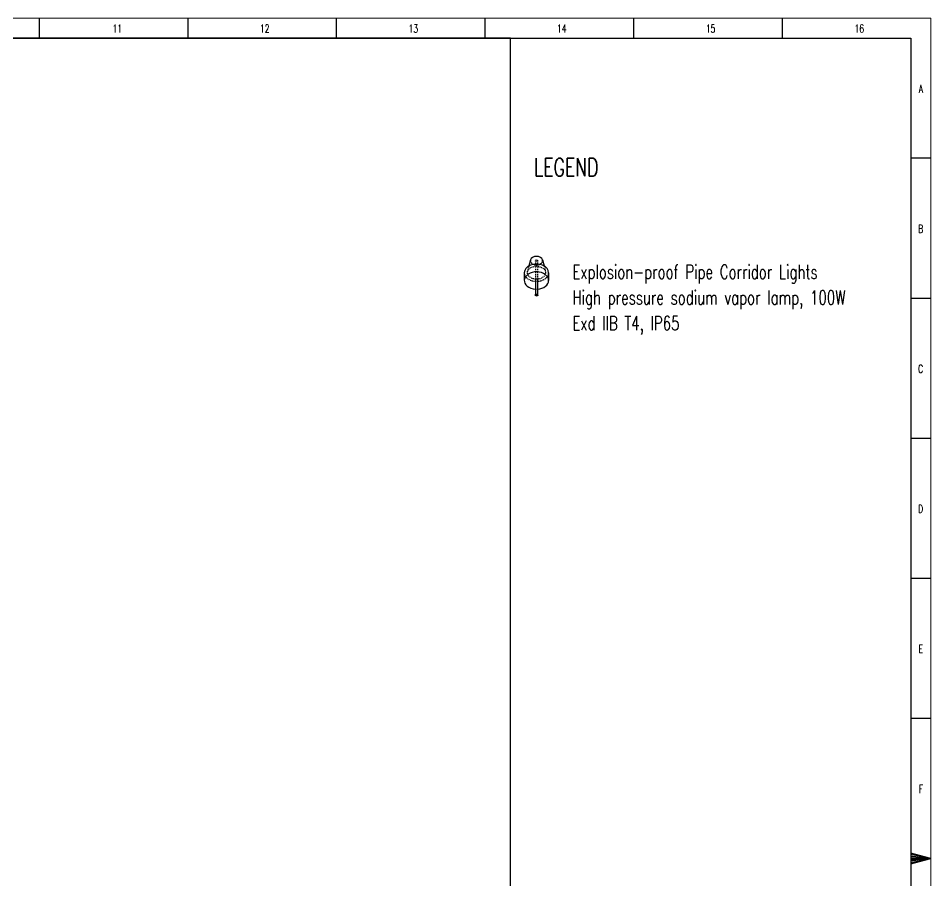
# Model space of a CAD drawing. Header units: inches. Extents: x 295136 to 296247, y 2627183 to 2627409.
# Drawn here: x 296124.4 to 296246.8, y 2627293.2 to 2627409 of the extents above; entities that cross this region are included whole.
import ezdxf
from ezdxf.enums import TextEntityAlignment as Align

# ---------------------------------------------------------------- set-up
doc = ezdxf.new("R2010")
doc.units = ezdxf.units.IN
doc.header["$MEASUREMENT"] = 0
doc.linetypes.add('CABLEROUTEPROGRESSUNIT-EMBED 1_DWG$0$HIDDEN2', pattern=[0.1875, 0.125, -0.0625])
doc.layers.add('TEG BORDER', color=7, linetype='Continuous')
doc.layers.add('照明平面设备层', color=1, linetype='Continuous')
doc.styles.add('HZTXT', font='txt_qlt.shx', dxfattribs={"width": 0.7, "bigfont": 'hztxt.shx'})
doc.styles.add('TEG BORDER', font='txt_qlt.shx', dxfattribs={"width": 0.7, "bigfont": 'hztxt.shx'})

# ---------------------------------------------------------------- blocks, each defined once
blk = doc.blocks.new('240 BORDER A2')
for p, q in [((371.25, 420), (371.25, 415)), ((408.37, 420), (408.37, 415)), ((445.5, 420), (445.5, 415)), ((482.62, 420), (482.62, 415)), ((519.75, 420), (519.75, 415)), ((556.87, 420), (556.87, 415)), ((594, 385), (589, 385)), ((594, 350), (589, 350)), ((594, 315), (589, 315)), ((594, 280), (589, 280)), ((594, 245), (589, 245)), ((589, 210), (594, 210)), ((592.75, 210), (590.25, 210))]:
    blk.add_line(p, q)
at = {"linetype": 'Continuous'}
blk.add_line((489, 415), (5, 415), dxfattribs=at)
at = {"color": 5, "lineweight": 15}
blk.add_lwpolyline([(0, 420), (594, 420), (594, 0), (0, 0)], close=True, dxfattribs=at)
blk.add_lwpolyline([(5, 415), (589, 415), (589, 5), (5, 5)], close=True)
blk.add_lwpolyline([(594, 210), (589, 211.34), (589, 208.66), (594, 210), (589, 211), (589, 210.67), (594, 210), (589, 210.33), (589, 209.67), (594, 210), (589, 209.33), (589, 209), (594, 210)])
at = {"layer": 'TEG BORDER'}
blk.add_line((489, 116), (489, 415), dxfattribs=at)
at = {"char_height": 2, "width": 2, "style": 'TEG BORDER'}
for s, insert, attachment_point in [('\\pi0.3;11', (389.3, 418.41), 1), ('\\pi2.2204e-016;12', (426.42, 418.41), 1), ('\\pi2.2204e-016;13', (463.55, 418.41), 1), ('\\pi-0.033333;14', (500.67, 418.41), 1), ('\\pi2.2204e-016;15', (537.8, 418.41), 1), ('\\pi0.033333;16', (574.92, 418.41), 1), ('A', (592.09, 403.39), 3), ('B', (592.09, 368.39), 3), ('C', (592.09, 333.39), 3), ('D', (592.09, 298.39), 3), ('E', (592.09, 263.39), 3), ('F', (592.09, 228.39), 3)]:
    blk.add_mtext(s, dxfattribs=dict(at, insert=insert, attachment_point=attachment_point))

msp = doc.modelspace()

# ---------------------------------------------------------------- linework, layer by layer
at = {"layer": '照明平面设备层', "color": 1, "linetype": 'CABLEROUTEPROGRESSUNIT-EMBED 1_DWG$0$HIDDEN2'}
for p, q in [((296192.8924, 2627375.7209), (296192.6993, 2627374.9686)), ((296193.7694, 2627376.4321), (296193.7694, 2627373.7735)), ((296194.0419, 2627376.4321), (296194.0419, 2627373.7735)), ((296194.9189, 2627375.7209), (296195.1119, 2627374.9686)), ((296193.7694, 2627371.9994), (296193.7694, 2627371.8085)), ((296194.0419, 2627371.9994), (296194.0419, 2627371.8085))]:
    msp.add_line(p, q, dxfattribs=at)
at = {"layer": '照明平面设备层', "color": 1, "linetype": 'Continuous'}
for p, q in [((296193.1014, 2627376.5353), (296192.8924, 2627375.7209)), ((296194.7098, 2627376.5353), (296194.9189, 2627375.7209)), ((296192.271, 2627374.8138), (296192.271, 2627373.7735)), ((296195.5403, 2627374.8138), (296195.5403, 2627373.7735)), ((296193.7694, 2627373.7735), (296193.7694, 2627371.9994)), ((296194.0419, 2627373.7735), (296194.0419, 2627371.9994))]:
    msp.add_line(p, q, dxfattribs=at)
for centre, major_axis, start_param, end_param in [((296193.9056, 2627376.4321), (-0.8173, 0), 3.321127, 6.10365096), ((296193.9056, 2627374.8138), (-1.6347, 0), 3.14159265, 6.28318531), ((296193.9056, 2627373.7735), (-1.6347, 0), 3.14159265, 7.77055155), ((296193.9056, 2627373.7735), (1.6347, 0), 4.79581907, 6.28318531)]:
    msp.add_ellipse(centre, major_axis=major_axis, ratio=0.70710678, start_param=start_param, end_param=end_param, dxfattribs=at)
at = {"layer": '照明平面设备层', "color": 1, "linetype": 'CABLEROUTEPROGRESSUNIT-EMBED 1_DWG$0$HIDDEN2'}
for centre, major_axis in [((296193.9056, 2627374.8138), (1.226, 0)), ((296193.9056, 2627376.4321), (0.1362, 0)), ((296193.9056, 2627371.8085), (-0.1703, 0)), ((296193.9056, 2627371.8085), (-0.1703, 0)), ((296193.9056, 2627371.8085), (0.1362, 0))]:
    msp.add_ellipse(centre, major_axis=major_axis, ratio=0.70710678, dxfattribs=at)
for centre, major_axis, start_param, end_param in [((296193.9056, 2627376.4321), (0.8173, 0), 2.9620583, 6.28318531), ((296193.9056, 2627376.4321), (0.8173, 0), 0, 0.17953435), ((296193.9056, 2627374.8138), (1.6347, 0), 3.14159265, 6.28318531), ((296193.9056, 2627373.7735), (-1.6347, 0), 1.48736624, 1.65422641)]:
    msp.add_ellipse(centre, major_axis=major_axis, ratio=0.70710678, start_param=start_param, end_param=end_param, dxfattribs=at)

# ---------------------------------------------------------------- block references
at = {"xscale": 0.53690472, "yscale": 0.53690472, "zscale": 0.53690472}
msp.add_blockref('240 BORDER A2', (295927.867, 2627183.4571), dxfattribs=at)

# ---------------------------------------------------------------- texts
at = {"style": 'HZTXT', "width": 0.7}
for s, height, p in [('LEGEND', 2.42393, (296193.5777, 2627388.9587)), ('Explosion-proof Pipe Corridor Lights', 1.877088, (296198.7206, 2627374.9354)), ('High pressure sodium vapor lamp, 100W', 1.877088, (296198.7242, 2627371.4922)), ('Exd IIB T4, IP65', 1.877088, (296198.7242, 2627368.0384))]:
    msp.add_text(s, height=height, dxfattribs=at).set_placement(p, align=Align.MIDDLE_LEFT)

doc.saveas('drawing.dxf')
